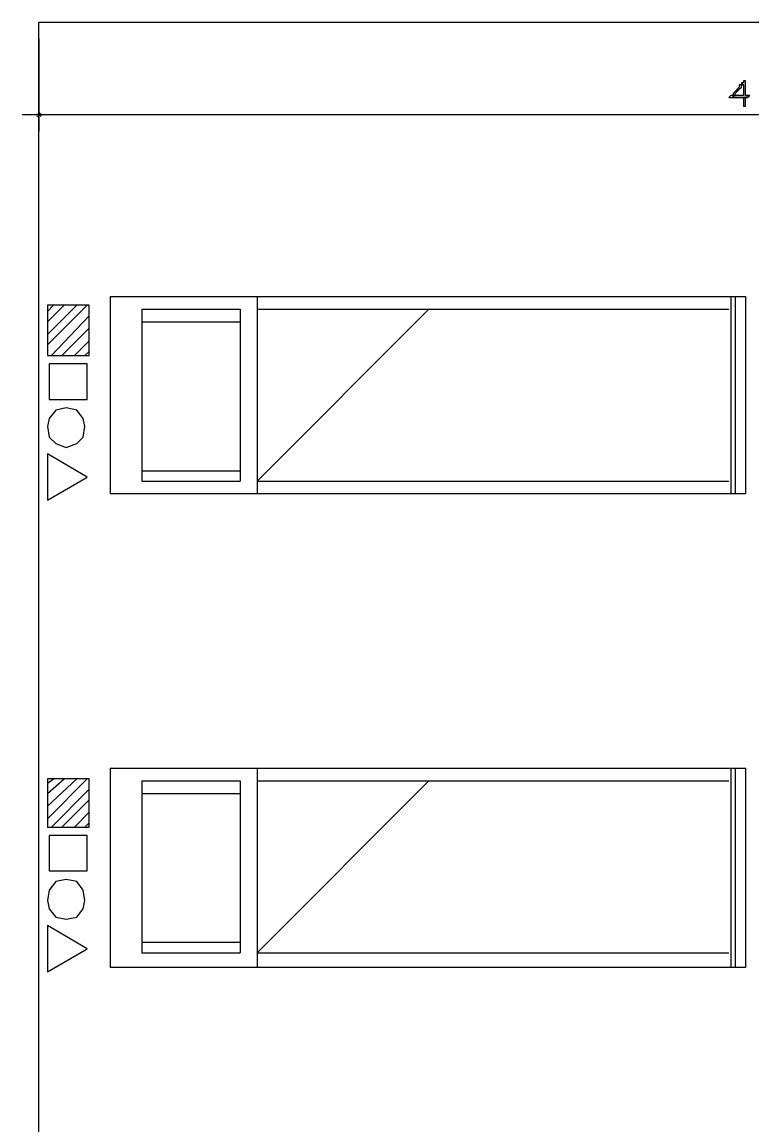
# Model space of a CAD drawing. Header units: millimetres. Extents: x -518.8 to -461.2, y 3.5 to 44.2.
# Drawn here: x -491.162 to -488.943, y 35.608 to 38.96 of the extents above; entities that cross this region are included whole.
import ezdxf

# ---------------------------------------------------------------- set-up
doc = ezdxf.new("R2010")
doc.units = ezdxf.units.MM
doc.header["$MEASUREMENT"] = 0
for name, color, linetype in [('10', 10, 'Continuous'), ('151', 151, 'Continuous'), ('16', 16, 'Continuous'), ('9', 9, 'Continuous'), ('MYSOLIDS', 7, 'Continuous')]:
    doc.layers.add(name, color=color, linetype=linetype)

msp = doc.modelspace()

# ---------------------------------------------------------------- linework, layer by layer
at = {"layer": '10'}
msp.add_lwpolyline([(-491.1105, 30.8112), (-491.1105, 38.9601), (-491.1105, 38.9601), (-486.6797, 38.9601)], dxfattribs=at)
at = {"layer": '151'}
for points in [[(-490.894, 38.1263), (-490.894, 37.5278)], [(-490.894, 38.1263), (-488.9654, 38.1263), (-488.9654, 38.1263), (-488.9654, 37.5278), (-488.9654, 37.5278), (-490.894, 37.5278)], [(-490.4481, 38.1263), (-490.4481, 37.5278)], [(-489.0098, 38.1263), (-489.0098, 37.5278)], [(-488.997, 38.1263), (-488.997, 37.5278)], [(-490.7985, 38.0879), (-490.4993, 38.0879)], [(-490.7985, 38.0879), (-490.7985, 37.5654)], [(-490.4993, 38.0879), (-490.4993, 37.5654)], [(-490.4481, 38.0879), (-489.0158, 38.0879)], [(-490.4481, 37.5654), (-489.9263, 38.0879)], [(-490.7985, 38.0496), (-490.4993, 38.0496)], [(-490.7985, 37.5977), (-490.4993, 37.5977)], [(-490.7985, 37.5654), (-490.4993, 37.5654)], [(-490.4481, 37.5654), (-489.0158, 37.5654)], [(-490.894, 36.6939), (-490.894, 36.0887)], [(-490.894, 36.6939), (-488.9654, 36.6939), (-488.9654, 36.6939), (-488.9654, 36.0887), (-488.9654, 36.0887), (-490.894, 36.0887)], [(-490.4481, 36.6939), (-490.4481, 36.0887)], [(-489.0098, 36.6939), (-489.0098, 36.0887)], [(-488.997, 36.6939), (-488.997, 36.0887)], [(-490.7985, 36.6556), (-490.4993, 36.6556)], [(-490.7985, 36.6556), (-490.7985, 36.133)], [(-490.4993, 36.6556), (-490.4993, 36.133)], [(-490.4481, 36.6556), (-489.0158, 36.6556)], [(-490.4481, 36.133), (-489.9263, 36.6556)], [(-490.7985, 36.6172), (-490.4993, 36.6172)], [(-490.7985, 36.1654), (-490.4993, 36.1654)], [(-490.7985, 36.133), (-490.4993, 36.133)], [(-490.4481, 36.133), (-489.0158, 36.133)]]:
    msp.add_lwpolyline(points, dxfattribs=at)
at = {"layer": '16'}
for points in [[(-491.1105, 38.909), (-491.1105, 38.6285)], [(-491.1617, 38.6797), (-486.6286, 38.6797)], [(-491.1105, 38.6797), (-491.1105, 38.6797), (-491.1105, 38.6797), (-491.1166, 38.6797)], [(-491.1105, 38.6736), (-491.1105, 38.6736), (-491.1105, 38.6736), (-491.1166, 38.6736)], [(-491.1038, 38.6797), (-491.1105, 38.6864)], [(-491.1038, 38.6736), (-491.1105, 38.6797)]]:
    msp.add_lwpolyline(points, dxfattribs=at)
at = {"layer": '9'}
for points in [[(-491.085, 37.9473), (-490.9579, 37.9473), (-490.9579, 38.1007), (-491.085, 38.1007), (-491.085, 37.9473)], [(-491.085, 38.0812), (-491.0662, 38.1007)], [(-491.085, 38.0496), (-491.0339, 38.1007)], [(-491.085, 38.0112), (-490.9955, 38.1007)], [(-491.085, 37.9797), (-490.9639, 38.1007)], [(-491.0722, 37.9473), (-490.9579, 38.0684)], [(-491.0406, 37.9473), (-490.9579, 38.0308)], [(-491.0023, 37.9473), (-490.9579, 37.9924)], [(-490.9707, 37.9473), (-490.9579, 37.9601)], [(-491.079, 37.8142), (-490.9639, 37.8142), (-490.9639, 37.9225), (-491.079, 37.9225), (-491.079, 37.8142)], [(-490.9707, 37.7315), (-490.9767, 37.7563), (-490.9955, 37.7819), (-491.0278, 37.7887), (-491.0594, 37.7819), (-491.079, 37.7563), (-491.085, 37.7315), (-491.079, 37.6992), (-491.0594, 37.6804), (-491.0278, 37.6676), (-490.9955, 37.6804), (-490.9767, 37.6992), (-490.9707, 37.7315)], [(-490.9639, 37.5782), (-491.085, 37.6488), (-491.085, 37.5082), (-490.9639, 37.5782)], [(-491.085, 36.515), (-490.9579, 36.515), (-490.9579, 36.6616), (-491.085, 36.6616), (-491.085, 36.515)], [(-491.085, 36.6488), (-491.0662, 36.6616)], [(-491.085, 36.6172), (-491.0339, 36.6616)], [(-491.085, 36.5789), (-490.9955, 36.6616)], [(-491.085, 36.5406), (-490.9639, 36.6616)], [(-491.0722, 36.515), (-490.9579, 36.63)], [(-491.0406, 36.515), (-490.9579, 36.5985)], [(-491.0023, 36.515), (-490.9579, 36.5601)], [(-490.9707, 36.515), (-490.9579, 36.5278)], [(-491.079, 36.3819), (-490.9639, 36.3819), (-490.9639, 36.4902), (-491.079, 36.4902), (-491.079, 36.3819)], [(-490.9707, 36.2924), (-490.9767, 36.324), (-490.9955, 36.3496), (-491.0278, 36.3563), (-491.0594, 36.3496), (-491.079, 36.324), (-491.085, 36.2924), (-491.079, 36.2669), (-491.0594, 36.2413), (-491.0278, 36.2353), (-490.9955, 36.2413), (-490.9767, 36.2669), (-490.9707, 36.2924)], [(-490.9639, 36.1458), (-491.085, 36.2165), (-491.085, 36.0759), (-490.9639, 36.1458)]]:
    msp.add_lwpolyline(points, dxfattribs=at)
at = {"layer": 'MYSOLIDS'}
for points in [[(-488.9775, 38.7751), (-488.9775, 38.7691), (-488.9775, 38.7691), (-488.9842, 38.7691), (-488.9842, 38.7624), (-488.9842, 38.7624), (-488.9902, 38.7563), (-488.9902, 38.7563), (-488.9902, 38.7563), (-488.997, 38.7496), (-488.997, 38.7496), (-488.997, 38.7496), (-489.003, 38.7436), (-489.003, 38.7436), (-489.003, 38.7368), (-489.0098, 38.7368), (-489.0098, 38.7368), (-489.0098, 38.7368), (-489.0158, 38.7308), (-489.0158, 38.7308), (-489.0158, 38.7308), (-489.0098, 38.7308), (-489.0098, 38.7308), (-489.0098, 38.7308), (-489.003, 38.7308), (-489.003, 38.7308), (-488.997, 38.7308), (-488.997, 38.7308), (-488.9902, 38.7308), (-488.9902, 38.7308), (-488.9842, 38.7308), (-488.9842, 38.7308), (-488.9775, 38.7308), (-488.9775, 38.7308), (-488.9714, 38.7308), (-488.9654, 38.7308), (-488.9654, 38.7308), (-488.9654, 38.7308), (-488.9587, 38.7308), (-488.9587, 38.7308), (-489.003, 38.7308), (-489.003, 38.7368), (-489.003, 38.7368), (-488.997, 38.7368), (-488.997, 38.7436), (-488.997, 38.7436), (-488.9902, 38.7496), (-488.9902, 38.7496), (-488.9902, 38.7496), (-488.9842, 38.7563), (-488.9842, 38.7563), (-488.9842, 38.7563), (-488.9775, 38.7624), (-488.9775, 38.7624), (-488.9775, 38.7691), (-488.9714, 38.7691), (-488.9714, 38.7691), (-488.9775, 38.7751), (-488.9775, 38.7751)], [(-488.9714, 38.7819), (-488.9714, 38.7819), (-488.9714, 38.7751), (-488.9714, 38.7751), (-488.9775, 38.7751), (-488.9714, 38.7691), (-488.9714, 38.7691), (-488.9714, 38.7691), (-488.9714, 38.7624), (-488.9714, 38.7563), (-488.9714, 38.7563), (-488.9714, 38.7563), (-488.9714, 38.7496), (-488.9714, 38.7496), (-488.9714, 38.7436), (-488.9714, 38.7436), (-488.9714, 38.7368), (-488.9714, 38.7368), (-488.9775, 38.7368), (-488.9775, 38.7368), (-488.9842, 38.7368), (-488.9842, 38.7368), (-488.9902, 38.7368), (-488.9902, 38.7368), (-488.9902, 38.7368), (-488.997, 38.7368), (-488.997, 38.7368), (-489.003, 38.7368), (-489.003, 38.7308), (-488.9587, 38.7308), (-488.9527, 38.7368), (-488.9527, 38.7368), (-488.9527, 38.7368), (-488.9654, 38.7368), (-488.9654, 38.7436), (-488.9654, 38.7436), (-488.9654, 38.7496), (-488.9654, 38.7496), (-488.9654, 38.7563), (-488.9654, 38.7563), (-488.9654, 38.7624), (-488.9654, 38.7624), (-488.9654, 38.7691), (-488.9654, 38.7691), (-488.9654, 38.7751), (-488.9654, 38.7751), (-488.9654, 38.7819), (-488.9714, 38.7819), (-488.9714, 38.7819)], [(-488.9654, 38.7308), (-488.9714, 38.7308), (-488.9714, 38.7308), (-488.9714, 38.7308), (-488.9714, 38.724), (-488.9714, 38.718), (-488.9714, 38.712), (-488.9714, 38.712), (-488.9714, 38.712), (-488.9714, 38.7052), (-488.9714, 38.7052), (-488.9654, 38.7052), (-488.9654, 38.712), (-488.9654, 38.712), (-488.9654, 38.712), (-488.9654, 38.718), (-488.9654, 38.718), (-488.9654, 38.724), (-488.9654, 38.724), (-488.9654, 38.7308), (-488.9654, 38.7308), (-488.9654, 38.7308)], [(-488.9587, 38.7368), (-488.9587, 38.7368), (-488.9587, 38.7368), (-488.9654, 38.7368), (-488.9654, 38.7368), (-488.9527, 38.7368), (-488.9587, 38.7368), (-488.9587, 38.7368), (-488.9587, 38.7368)]]:
    msp.add_lwpolyline(points, dxfattribs=at)

doc.saveas('drawing.dxf')
